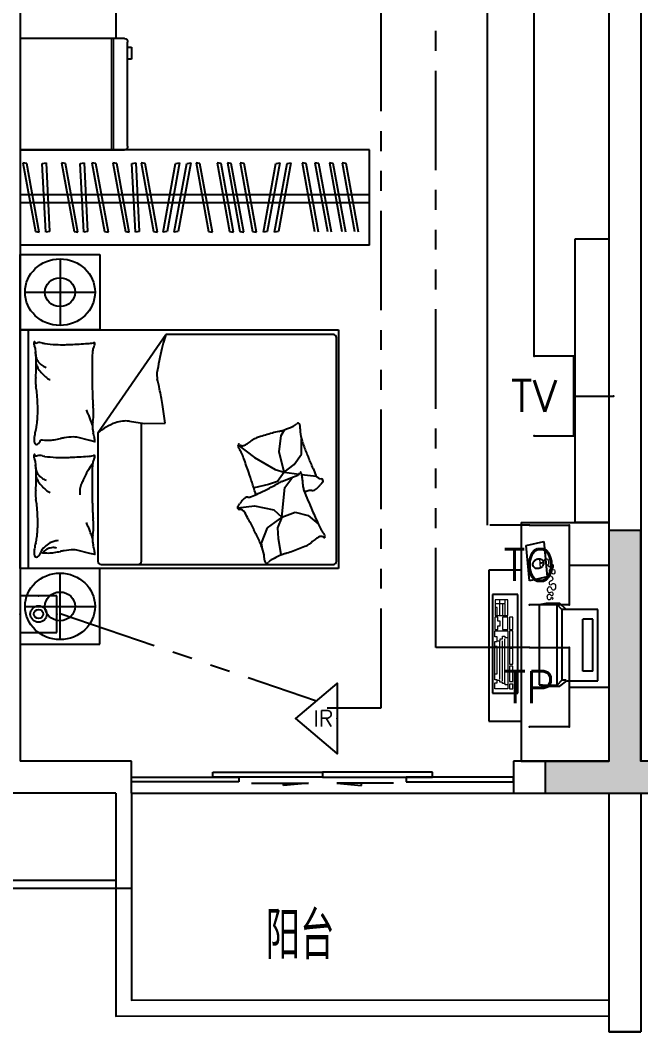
# Model space of a CAD drawing. Extents: x -41969 to 449372, y 65390 to 759577.
# Drawn here: x 338705 to 342605, y 709032 to 715390 of the extents above; entities that cross this region are included whole.
import ezdxf
from ezdxf.enums import TextEntityAlignment as Align

# ---------------------------------------------------------------- set-up
doc = ezdxf.new("R2010")
doc.units = 0
doc.header["$LTSCALE"] = 1000
doc.header["$MEASUREMENT"] = 0
for name, pattern in [('DASH', [0.35, 0.25, -0.1]), ('PHANTOM2', [1.25, 0.625, -0.125, 0.125, -0.125, 0.125, -0.125]), ('PHANTOM3', [1.5, 0.625, -0.125, 0.125, -0.125, 0.125, -0.125, 0.125, -0.125])]:
    doc.linetypes.add(name, pattern=pattern)
for name, color, linetype in [('EQUIP-消防', 241, 'Continuous'), ('EQUIP-通讯', 241, 'Continuous'), ('IN-door', 2, 'Continuous'), ('jg新结构柱', 9, 'Continuous'), ('jz', 7, 'Continuous'), ('WALL', 7, 'Continuous'), ('WINDOW', 2, 'Continuous'), ('WIRE-照明', 120, 'Continuous'), ('装修家具', 8, 'Continuous')]:
    doc.layers.add(name, color=color, linetype=linetype)
doc.styles.add('_TEL_DIM', font='SIMPLEX', dxfattribs={"width": 0.8, "height": 3.5, "bigfont": 'HZTXT'})
doc.styles.add('DIM_FONT', font='SIMPLEX', dxfattribs={"width": 0.7, "bigfont": 'GBCBIG'})
doc.styles.get("Standard").update_dxf_attribs({"font": 'gbenor.shx', "bigfont": 'gbcbig.shx'})
doc.linetypes.add('TV', pattern='A,2.8,-0.1,["TV",_TEL_DIM,S=0.07,R=0,X=0,Y=-0.1],-0.52', length=3.42)

# ---------------------------------------------------------------- blocks, each defined once
blk = doc.blocks.new('A$C65FF3140')
at = {"color": 8}
for p, q in [((2400, -4450), (2400, -4956.7)), ((1800, -4956.7), (1800, -5656.7)), ((2456.3, -4956.7), (1800, -4956.7)), ((2375, -5656.7), (2375, -4956.7)), ((2475, -5634.1), (2475, -4979.3)), ((2475, -5010.2), (2500, -5010.2)), ((2500, -5010.2), (2500, -5085.5)), ((2500, -5085.5), (2475, -5085.5)), ((3995.1, -5656.7), (1800, -5656.7)), ((1800, -5656.7), (2456.3, -5656.7)), ((3995.1, -6256.7), (3995.1, -5656.7)), ((3995.1, -6256.7), (3995.1, -5656.7)), ((1816.9, -5738.5), (1895.3, -6169.9)), ((1841.6, -5742.2), (1816.9, -5738.5)), ((1919.9, -6173.6), (1841.6, -5742.2)), ((1938.2, -5742.2), (1962.8, -5738.5)), ((1938.2, -5742.2), (1962.8, -5738.5)), ((1959.9, -6173.6), (1938.2, -5742.2)), ((1959.9, -6173.6), (1938.2, -5742.2)), ((1962.8, -5738.5), (1984.5, -6169.9)), ((1962.8, -5738.5), (1984.5, -6169.9)), ((2059.7, -5738.5), (2138, -6169.9)), ((2084.3, -5742.2), (2059.7, -5738.5)), ((2059.7, -5738.5), (2138, -6169.9)), ((2084.3, -5742.2), (2059.7, -5738.5)), ((2162.7, -6173.6), (2084.3, -5742.2)), ((2162.7, -6173.6), (2084.3, -5742.2)), ((2177.2, -5742.2), (2201.8, -5738.5)), ((2177.2, -5742.2), (2201.8, -5738.5)), ((2198.8, -6173.6), (2177.2, -5742.2)), ((2198.8, -6173.6), (2177.2, -5742.2)), ((2201.8, -5738.5), (2223.5, -6169.9)), ((2201.8, -5738.5), (2223.5, -6169.9)), ((2250.9, -5738.5), (2329.2, -6169.9)), ((2275.5, -5742.2), (2250.9, -5738.5)), ((2250.9, -5738.5), (2329.2, -6169.9)), ((2275.5, -5742.2), (2250.9, -5738.5)), ((2353.9, -6173.6), (2275.5, -5742.2)), ((2353.9, -6173.6), (2275.5, -5742.2)), ((2382.3, -5738.5), (2460.7, -6169.9)), ((2407, -5742.2), (2382.3, -5738.5)), ((2382.3, -5738.5), (2460.7, -6169.9)), ((2407, -5742.2), (2382.3, -5738.5)), ((2485.3, -6173.6), (2407, -5742.2)), ((2485.3, -6173.6), (2407, -5742.2)), ((2501.9, -5742.2), (2526.6, -5738.5)), ((2501.9, -5742.2), (2526.6, -5738.5)), ((2523.6, -6173.6), (2501.9, -5742.2)), ((2523.6, -6173.6), (2501.9, -5742.2)), ((2526.6, -5738.5), (2548.2, -6169.9)), ((2526.6, -5738.5), (2548.2, -6169.9)), ((2559.7, -5738.5), (2638, -6169.9)), ((2584.3, -5742.2), (2559.7, -5738.5)), ((2559.7, -5738.5), (2638, -6169.9)), ((2584.3, -5742.2), (2559.7, -5738.5)), ((2662.7, -6173.6), (2584.3, -5742.2)), ((2662.7, -6173.6), (2584.3, -5742.2)), ((2698, -6173.6), (2776.3, -5742.2)), ((2698, -6173.6), (2776.3, -5742.2)), ((2801, -5738.5), (2722.6, -6169.9)), ((2801, -5738.5), (2722.6, -6169.9)), ((2768.2, -6173.6), (2846.6, -5742.2)), ((2768.2, -6173.6), (2846.6, -5742.2)), ((2776.3, -5742.2), (2801, -5738.5)), ((2776.3, -5742.2), (2801, -5738.5)), ((2871.2, -5738.5), (2792.9, -6169.9)), ((2871.2, -5738.5), (2792.9, -6169.9)), ((2846.6, -5742.2), (2871.2, -5738.5)), ((2846.6, -5742.2), (2871.2, -5738.5)), ((2904.8, -5738.5), (2983.2, -6169.9)), ((2929.5, -5742.2), (2904.8, -5738.5)), ((2904.8, -5738.5), (2983.2, -6169.9)), ((2929.5, -5742.2), (2904.8, -5738.5)), ((3007.8, -6173.6), (2929.5, -5742.2)), ((3007.8, -6173.6), (2929.5, -5742.2)), ((3037.3, -5738.5), (3115.7, -6169.9)), ((3062, -5742.2), (3037.3, -5738.5)), ((3037.3, -5738.5), (3115.7, -6169.9)), ((3062, -5742.2), (3037.3, -5738.5)), ((3140.3, -6173.6), (3062, -5742.2)), ((3140.3, -6173.6), (3062, -5742.2)), ((3101.8, -5738.5), (3180.1, -6169.9)), ((3126.4, -5742.2), (3101.8, -5738.5)), ((3101.8, -5738.5), (3180.1, -6169.9)), ((3126.4, -5742.2), (3101.8, -5738.5)), ((3204.8, -6173.6), (3126.4, -5742.2)), ((3204.8, -6173.6), (3126.4, -5742.2)), ((3182.3, -5738.5), (3260.6, -6169.9)), ((3206.9, -5742.2), (3182.3, -5738.5)), ((3182.3, -5738.5), (3260.6, -6169.9)), ((3206.9, -5742.2), (3182.3, -5738.5)), ((3285.3, -6173.6), (3206.9, -5742.2)), ((3285.3, -6173.6), (3206.9, -5742.2)), ((3328.3, -6173.6), (3406.6, -5742.2)), ((3328.3, -6173.6), (3406.6, -5742.2)), ((3431.3, -5738.5), (3352.9, -6169.9)), ((3431.3, -5738.5), (3352.9, -6169.9)), ((3398.5, -6173.6), (3476.9, -5742.2)), ((3398.5, -6173.6), (3476.9, -5742.2)), ((3406.6, -5742.2), (3431.3, -5738.5)), ((3406.6, -5742.2), (3431.3, -5738.5)), ((3501.5, -5738.5), (3423.2, -6169.9)), ((3501.5, -5738.5), (3423.2, -6169.9)), ((3476.9, -5742.2), (3501.5, -5738.5)), ((3476.9, -5742.2), (3501.5, -5738.5)), ((3571.8, -5738.5), (3650.1, -6169.9)), ((3596.4, -5742.2), (3571.8, -5738.5)), ((3571.8, -5738.5), (3650.1, -6169.9)), ((3596.4, -5742.2), (3571.8, -5738.5)), ((3674.8, -6173.6), (3596.4, -5742.2)), ((3674.8, -6173.6), (3596.4, -5742.2)), ((3652.3, -5738.5), (3730.7, -6169.9)), ((3677, -5742.2), (3652.3, -5738.5)), ((3652.3, -5738.5), (3730.7, -6169.9)), ((3677, -5742.2), (3652.3, -5738.5)), ((3755.3, -6173.6), (3677, -5742.2)), ((3755.3, -6173.6), (3677, -5742.2)), ((3742.7, -5738.5), (3821, -6169.9)), ((3767.3, -5742.2), (3742.7, -5738.5)), ((3742.7, -5738.5), (3821, -6169.9)), ((3767.3, -5742.2), (3742.7, -5738.5)), ((3845.7, -6173.6), (3767.3, -5742.2)), ((3845.7, -6173.6), (3767.3, -5742.2)), ((3823.2, -5738.5), (3901.6, -6169.9)), ((3847.9, -5742.2), (3823.2, -5738.5)), ((3823.2, -5738.5), (3901.6, -6169.9)), ((3847.9, -5742.2), (3823.2, -5738.5)), ((3926.2, -6173.6), (3847.9, -5742.2)), ((3926.2, -6173.6), (3847.9, -5742.2)), ((3995.1, -5940.2), (1800, -5940.2)), ((1800, -5988.5), (3995.1, -5988.5)), ((1895.3, -6169.9), (1919.9, -6173.6)), ((1895.3, -6169.9), (1919.9, -6173.6)), ((1984.5, -6169.9), (1959.9, -6173.6)), ((1984.5, -6169.9), (1959.9, -6173.6)), ((2138, -6169.9), (2162.7, -6173.6)), ((2138, -6169.9), (2162.7, -6173.6)), ((2223.5, -6169.9), (2198.8, -6173.6)), ((2223.5, -6169.9), (2198.8, -6173.6)), ((2329.2, -6169.9), (2353.9, -6173.6)), ((2329.2, -6169.9), (2353.9, -6173.6)), ((2460.7, -6169.9), (2485.3, -6173.6)), ((2460.7, -6169.9), (2485.3, -6173.6)), ((2548.2, -6169.9), (2523.6, -6173.6)), ((2548.2, -6169.9), (2523.6, -6173.6)), ((2638, -6169.9), (2662.7, -6173.6)), ((2638, -6169.9), (2662.7, -6173.6)), ((2722.6, -6169.9), (2698, -6173.6)), ((2722.6, -6169.9), (2698, -6173.6)), ((2792.9, -6169.9), (2768.2, -6173.6)), ((2792.9, -6169.9), (2768.2, -6173.6)), ((2983.2, -6169.9), (3007.8, -6173.6)), ((2983.2, -6169.9), (3007.8, -6173.6)), ((3115.7, -6169.9), (3140.3, -6173.6)), ((3115.7, -6169.9), (3140.3, -6173.6)), ((3180.1, -6169.9), (3204.8, -6173.6)), ((3180.1, -6169.9), (3204.8, -6173.6)), ((3260.6, -6169.9), (3285.3, -6173.6)), ((3260.6, -6169.9), (3285.3, -6173.6)), ((3352.9, -6169.9), (3328.3, -6173.6)), ((3352.9, -6169.9), (3328.3, -6173.6)), ((3423.2, -6169.9), (3398.5, -6173.6)), ((3423.2, -6169.9), (3398.5, -6173.6)), ((5288.4, -7998.4), (5288.4, -6215.4)), ((5288.4, -6215.4), (5500, -6215.4)), ((5500, -6215.4), (5500, -7998.4)), ((3995.1, -6256.7), (1800, -6256.7)), ((1800, -6313.6), (2300, -6313.6)), ((1800, -6788.6), (1800, -6313.6)), ((2050, -6342.1), (2050, -6760.1)), ((2300, -6313.6), (2300, -6788.6)), ((1830, -6551.1), (2270, -6551.1)), ((2300, -6788.6), (1800, -6788.6)), ((2300, -6788.6), (1800, -6788.6)), ((1800, -8288.6), (1800, -6788.6)), ((1800, -6788.6), (3800, -6788.6)), ((1852.4, -8288.6), (1852.4, -6788.6)), ((3800, -6788.6), (3800, -8288.6)), ((2288.5, -7435.1), (2715.9, -6817)), ((3767.8, -6817), (2715.9, -6817)), ((3787.8, -8242.8), (3787.8, -6837)), ((2486.2, -7362.6), (2581.6, -7376.2)), ((2561.1, -8242.8), (2561.1, -7373.3)), ((2581.6, -7376.2), (2711.7, -7374.5)), ((2288.5, -7435.1), (2288.5, -8242.8)), ((3440.3, -7451.9), (3460.3, -7415.8)), ((2238.3, -7484), (2155.7, -7463.4)), ((2268.3, -7491.5), (2238.3, -7484)), ((3426.4, -7554.6), (3440.3, -7451.9)), ((3568.7, -7568.5), (3568.7, -7475.6)), ((3168.4, -7511), (3272.4, -7590.2)), ((3458, -7683.1), (3426.4, -7554.6)), ((3272.4, -7590.2), (3402.7, -7665.3)), ((3521.3, -7633.7), (3568.7, -7568.5)), ((3402.7, -7665.3), (3458, -7683.1)), ((3458, -7683.1), (3416.6, -7740.5)), ((3458, -7683.1), (3521.3, -7633.7)), ((3458, -7683.1), (3552.2, -7694.9)), ((3416.6, -7740.5), (3359.3, -7760.2)), ((3444.2, -7741.3), (3500.5, -7718.3)), ((3463.9, -7778.6), (3500, -7728.7)), ((3500, -7728.7), (3508.6, -7716.7)), ((3500.5, -7718.3), (3544, -7700.6)), ((3566.9, -7696.7), (3661.5, -7708.6)), ((3359.3, -7760.2), (3270.4, -7780)), ((3445, -7964.4), (3463.9, -7778.6)), ((3168.3, -7907.6), (3271.4, -7893.8)), ((3271.4, -7893.8), (3393.5, -7919.6)), ((3393.5, -7919.6), (3445, -7964.4)), ((3445, -7964.4), (3527.5, -7933.4)), ((3527.5, -7933.4), (3610, -7954)), ((3445, -7964.4), (3352.2, -8033.2)), ((3445, -7964.4), (3417.5, -8031.4)), ((3610, -7954), (3672.6, -8007.6)), ((4948.3, -7998.4), (4948.3, -9500.4)), ((4948.3, -7998.4), (5330.2, -7998.4)), ((5500, -7998.4), (5288.4, -7998.4)), ((5330.2, -7998.4), (5500, -7998.4)), ((5500, -7998.4), (5500, -9500.4)), ((3352.2, -8033.2), (3314.4, -8127.8)), ((3417.5, -8031.4), (3421, -8100.3)), ((3314.4, -8127.8), (3317.8, -8151.9)), ((3421, -8100.3), (3438.1, -8198.3)), ((4979.2, -8143.7, -88.9), (5090.5, -8119.2, -88.9)), ((5090.5, -8119.2, -88.9), (5111.1, -8340.7, -88.9)), ((2238.3, -8193.3), (2155.7, -8172.6)), ((2268.3, -8200.8), (2238.3, -8193.3)), ((3438.1, -8198.3), (3444.6, -8201.6)), ((4999.8, -8365.2, -88.9), (4979.2, -8143.7, -88.9)), ((2308.5, -8262.8), (3767.8, -8262.8)), ((5067.4, -8254, -88.9), (5089.4, -8249.1, -88.9)), ((2300, -8288.6), (1800, -8288.6)), ((1800, -8288.6), (1800, -8763.6)), ((3800, -8288.6), (1800, -8288.6)), ((2050, -8735.1), (2050, -8317.1)), ((2300, -8763.6), (2300, -8288.6)), ((4948.3, -8298.4), (4744.6, -8298.4)), ((4744.6, -8298.4), (4744.6, -9248.6)), ((5111.1, -8340.7, -88.9), (4999.8, -8365.2, -88.9)), ((4769.1, -8451.8), (4769.1, -9072.7)), ((4928.2, -8451.8), (4769.1, -8451.8)), ((4928.2, -9072.7), (4928.2, -8451.8)), ((5105.9, -8508.6), (5060.8, -8516.8)), ((5103.3, -8512.7), (5060.8, -8516.8)), ((5060.8, -8516.8), (5060.8, -9019.2)), ((5172.2, -8512.7), (5103.3, -8512.7)), ((5190.8, -8508.6), (5105.9, -8508.6)), ((5172.2, -8512.7), (5172.2, -9023.3)), ((5204.1, -8545.4), (5172.2, -8512.7)), ((5230.6, -8545.4), (5190.8, -8508.6)), ((1830, -8526.1), (2270, -8526.1)), ((5204.1, -8545.4), (5204.1, -8990.6)), ((5230.6, -8545.4), (5204.1, -8545.4)), ((5429.5, -8545.4), (5230.6, -8545.4)), ((5429.5, -8994.7), (5429.5, -8545.4)), ((5336.7, -8933.4), (5336.7, -8606.6)), ((5397.7, -8606.6), (5336.7, -8606.6)), ((5397.7, -8933.4), (5397.7, -8606.6)), ((1800, -8763.6), (2300, -8763.6)), ((5397.7, -8933.4), (5336.7, -8933.4)), ((5060.8, -9019.2), (5103.3, -9027.4)), ((5103.3, -9023.3), (5060.8, -9019.2)), ((5172.2, -9023.3), (5103.3, -9023.3)), ((5103.3, -9027.4), (5190.8, -9027.4)), ((5204.1, -8990.6), (5172.2, -9023.3)), ((5190.8, -9027.4), (5235.9, -8994.7)), ((5230.6, -8990.6), (5204.1, -8990.6)), ((5235.9, -8994.7), (5429.5, -8994.7)), ((4769.1, -9072.7), (4928.2, -9072.7)), ((4744.6, -9248.6), (4948.3, -9248.6)), ((5500, -9500.4), (4948.3, -9500.4))]:
    blk.add_line(p, q, dxfattribs=at)
at = {"color": 8, "lineweight": 13}
for p, q in [((2387.5, -5656.7), (2387.5, -4956.7)), ((5070.5, -8283.7, -88.9), (5064.6, -8226.7, -88.9)), ((4785, -8484.5), (4785, -8582.5)), ((4864.6, -8484.5), (4785, -8484.5)), ((4785, -8509), (4814.2, -8509)), ((4814.2, -8509), (4814.2, -8488.6)), ((4814.2, -8509), (4848.7, -8509)), ((4814.2, -8582.5), (4814.2, -8513.1)), ((4832.7, -8578.4), (4832.7, -8513.1)), ((4848.7, -8509), (4848.7, -8488.6)), ((4848.7, -8582.5), (4848.7, -8513.1)), ((4864.6, -8582.5), (4864.6, -8484.5)), ((4798.3, -8533.5), (4785, -8533.5)), ((4785, -8582.5), (4864.6, -8582.5)), ((4798.3, -8578.4), (4798.3, -8533.5)), ((4800.9, -8594.8), (4782.3, -8594.8)), ((4782.3, -8594.8), (4782.3, -8672.4)), ((4800.9, -8619.3), (4800.9, -8594.8)), ((4816.8, -8619.3), (4800.9, -8619.3)), ((4816.8, -8647.9), (4816.8, -8619.3)), ((4864.6, -8594.8), (4830.1, -8594.8)), ((4830.1, -8594.8), (4830.1, -8672.4)), ((4864.6, -8672.4), (4864.6, -8594.8)), ((4896.4, -8594.8), (4875.2, -8594.8)), ((4875.2, -8594.8), (4875.2, -8672.4)), ((4896.4, -8672.4), (4896.4, -8594.8)), ((4782.3, -8672.4), (4800.9, -8672.4)), ((4782.3, -8717.3), (4782.3, -8680.5)), ((4782.3, -8680.5), (4864.6, -8680.5)), ((4800.9, -8647.9), (4816.8, -8647.9)), ((4800.9, -8672.4), (4800.9, -8647.9)), ((4830.1, -8672.4), (4864.6, -8672.4)), ((4864.6, -8680.5), (4864.6, -9044.1)), ((4875.2, -8672.4), (4896.4, -8672.4)), ((4875.2, -8680.5), (4875.2, -8782.7)), ((4896.4, -8680.5), (4875.2, -8680.5)), ((4896.4, -8782.7), (4896.4, -8680.5)), ((4798.3, -8717.3), (4782.3, -8717.3)), ((4782.3, -8986.9), (4782.3, -8745.9)), ((4782.3, -8745.9), (4798.3, -8745.9)), ((4798.3, -8745.9), (4798.3, -8717.3)), ((4800.9, -8741.8), (4816.8, -8741.8)), ((4814.2, -8982.8), (4814.2, -8745.9)), ((4816.8, -8729.6), (4830.1, -8729.6)), ((4816.8, -8741.8), (4816.8, -8729.6)), ((4830.1, -8729.6), (4830.1, -8713.2)), ((4830.1, -8713.2), (4846, -8713.2)), ((4830.1, -8995.1), (4830.1, -8741.8)), ((4846, -8713.2), (4846, -8721.4)), ((4846, -8721.4), (4861.9, -8721.4)), ((4846, -9007.3), (4846, -8729.6)), ((4798.3, -8778.6), (4782.3, -8778.6)), ((4798.3, -8950.2), (4798.3, -8778.6)), ((4875.2, -8782.7), (4896.4, -8782.7)), ((4875.2, -8790.8), (4875.2, -8888.9)), ((4896.4, -8790.8), (4875.2, -8790.8)), ((4896.4, -8888.9), (4896.4, -8790.8)), ((4875.2, -8888.9), (4896.4, -8888.9)), ((4875.2, -8901.1), (4875.2, -8999.2)), ((4896.4, -8901.1), (4875.2, -8901.1)), ((4896.4, -8999.2), (4896.4, -8901.1)), ((4782.3, -8950.2), (4798.3, -8950.2)), ((4798.3, -8986.9), (4782.3, -8986.9)), ((4782.3, -9007.3), (4798.3, -9007.3)), ((4782.3, -9044.1), (4782.3, -9007.3)), ((4798.3, -9007.3), (4798.3, -8986.9)), ((4814.2, -8991), (4798.3, -8991)), ((4814.2, -9003.3), (4814.2, -8991)), ((4830.1, -9003.3), (4814.2, -9003.3)), ((4830.1, -9011.4), (4830.1, -9003.3)), ((4848.7, -9011.4), (4830.1, -9011.4)), ((4848.7, -9019.6), (4848.7, -9011.4)), ((4861.9, -9019.6), (4848.7, -9019.6)), ((4875.2, -8999.2), (4896.4, -8999.2)), ((4896.4, -9015.5), (4875.2, -9015.5)), ((4875.2, -9015.5), (4875.2, -9044.1)), ((4896.4, -9044.1), (4896.4, -9015.5)), ((4864.6, -9044.1), (4782.3, -9044.1)), ((4875.2, -9044.1), (4896.4, -9044.1))]:
    blk.add_line(p, q, dxfattribs=at)
at = {"color": 8}
for centre, radius, start, end in [((1910.5, -6873.7), 25.1, 158.2117, 175.69746), ((1890.4, -6865.7), 3.42, 109.56397, 158.2117), ((1890, -6864.6), 2.32, 348.10694, 109.56397), ((1896.5, -6866), 4.28, 168.10694, 248.0096), ((4463.8, -7376.1), 1835.1, 162.26361, 164.06481), ((3767.8, -6837), 20, 0, 90), ((1914.3, -6874), 28.9, 175.69746, 210.65125), ((1843.1, -6916.2), 53.9, 5.25919, 30.65125), ((1993.8, -6929.8), 99.2, 175.78412, 195.93524), ((1900.7, -6855.5), 15.6, 248.0096, 291.42098), ((1079.4, -6986.5), 820.8, 1.90789, 5.25919), ((1918.4, -6900.5), 32.8, 81.86652, 111.42098), ((1888.2, -7111.6), 246, 77.89054, 81.86652), ((1981.4, -6677.2), 198.3, 257.89054, 262.3191), ((2077, -5968.9), 913.1, 262.3191, 266.63125), ((2063.2, -6202.8), 678.7, 266.63125, 271.63309), ((2043.6, -5516.6), 1365.2, 271.63309, 273.05496), ((1389.7, 6736.3), 13635.6, 273.05496, 273.50486), ((2203.7, -6553.1), 321.2, 273.50486, 279.99836), ((2399.3, -6941.9), 145.9, 167.13096, 176.42603), ((2301.2, -6919.5), 45.3, 152.71588, 167.13096), ((2262.8, -6888.5), 19.3, 73.30223, 99.99836), ((2192.8, -6863.6), 76.7, 332.71588, 343.77885), ((2182.5, -6860.6), 87.5, 343.77885, 352.87961), ((2268, -6871.2), 1.32, 352.87961, 73.30223), ((6652.2, -7814.9), 4064.6, 167.07446, 169.27244), ((3331.3, -7052.7), 657.4, 164.06481, 167.07446), ((1993.8, -6929.8), 99.2, 195.93524, 216.08636), ((406.3, -7008.9), 1494.3, 359.42426, 1.90789), ((1993.8, -6929.8), 99.2, 216.08636, 233.82335), ((3415.4, -7005.4), 1164, 176.42603, 179.71346), ((1027.4, -7015.2), 873.2, 355.19815, 359.42426), ((2119.3, -6921.2), 234, 200.86028, 207.23959), ((1979.5, -6993.2), 76.8, 207.23959, 218.38857), ((2226.3, -6797.6), 391.6, 218.38857, 223.81151), ((1993.8, -6929.8), 99.2, 233.82335, 251.56035), ((7969.9, -7028.1), 5718.5, 179.71346, 180.97038), ((2186.2, -7112.5), 289.7, 175.19815, 182.53859), ((2106.1, -6912.9), 225.2, 223.81151, 230.96506), ((1995.4, -7049.5), 49.3, 230.96506, 241.68324), ((2066.9, -6916.7), 200.2, 241.68324, 246.99723), ((2715.8, -7069.1), 58.1, 169.27244, 187.73038), ((2850.6, -7050.8), 194.2, 187.73038, 193.1904), ((212.1, -7669.2), 2515.8, 11.67414, 13.1904), ((2049, -7118.6), 152.4, 182.53859, 190.18988), ((1378.1, -7239.2), 529.3, 6.0867, 10.18988), ((861.3, -7294.3), 1049, 0, 6.0867), ((5613.9, -7068), 3362.2, 180.97038, 182.60963), ((141.4, -7683.8), 2588, 9.49502, 11.67414), ((3470.4, -7165.7), 1216.5, 182.60963, 184.61758), ((1227.6, -7294.3), 682.7, 352.45315, 0), ((1548, -7606.4), 738.7, 23.48441, 25.31107), ((2031, -7320.4), 230.1, 348.44144, 2.74906), ((857.7, -7376.8), 1404.8, 2.74906, 4.61758), ((-1034.3, -7880.5), 3780.1, 7.692, 9.49502), ((1548, -7606.4), 738.7, 21.65774, 23.48441), ((1548, -7606.4), 738.7, 19.42798, 21.65774), ((1548, -7606.4), 738.7, 17.19822, 19.42798), ((2399.4, -7395.7), 145.9, 168.44144, 186.43405), ((2527.8, -7723.9), 375.1, 110.14884, 129.64454), ((2460.7, -7540.9), 180.1, 81.86442, 110.14884), ((3547.6, -7391.3), 16.8, 84.64276, 135.09547), ((3548.7, -7380.4), 5.8, 27.29586, 84.64276), ((2190.7, -7500.6), 304.8, 164.25602, 171.56281), ((1664.2, -7352.2), 242.2, 344.25602, 352.45315), ((2373.4, -7398.7), 119.7, 186.43405, 197.38641), ((2039.9, -7503.1), 229.7, 9.4841, 17.38641), ((3912, -9369.1), 2003, 105.26254, 107.8396), ((3818.6, -9026.7), 1648.1, 103.841, 105.26254), ((3293.8, -6896.8), 545.4, 283.841, 286.31224), ((3396.5, -7247.8), 179.8, 286.31224, 290.77727), ((2516, -4927.1), 2661.9, 290.77727, 291.9373), ((3482.3, -7326.2), 75.5, 291.9373, 315.09547), ((3508.6, -7401.1), 50.9, 8.64435, 27.29586), ((3621.4, -7419.1), 63, 172.216, 188.22934), ((3499.7, -7402.4), 59.9, 352.216, 8.64435), ((3984.6, -7366.5), 430, 188.22934, 196.35275), ((2048.6, -7479.5), 161.1, 171.56281, 180), ((1977.9, -7479.5), 90.4, 180, 191.27238), ((1902.1, -7494.6), 13.1, 191.27238, 296.58052), ((1892.7, -7475.8), 34.2, 296.58052, 355.59979), ((1979.9, -6989.6), 491.8, 263.76764, 270), ((1979.9, -7277.5), 204, 270, 279.68437), ((1865.8, -6609.1), 882, 279.68437, 282.19838), ((2119.2, -7781.2), 317.1, 98.00505, 102.19838), ((2166.8, -8119.5), 658.8, 92.66488, 98.00505), ((2139.3, -7529.1), 67.7, 75.95481, 92.66488), ((1999.4, -7509.9), 270.8, 4.08294, 9.4841), ((2268.6, -7490.6), 0.917, 255.95506, 4.08294), ((3051, -7198.5), 352, 296.81793, 300.90563), ((3132.2, -7334.1), 194, 300.90563, 309.70047), ((3307.8, -7545.7), 81, 116.07349, 129.70047), ((3358.6, -7649.4), 196.5, 107.8396, 116.07349), ((4170.5, -7312), 623.6, 196.35275, 203.0962), ((3203.6, -7513.5), 35.2, 176.05164, 200.34521), ((3172.8, -7511.4), 4.43, 103.28084, 176.05164), ((3226.9, -7504.8), 60.1, 200.34521, 218.58539), ((3173.3, -7513.2), 6.3, 36.57918, 103.28084), ((3189.7, -7501), 14.2, 216.57918, 259.59261), ((3118, -7591.7), 79.2, 22.70692, 38.58539), ((3201.1, -7439), 77.1, 259.59261, 267.27138), ((2418.9, -7884.3), 837.1, 20.12867, 22.70692), ((3198.1, -7500.8), 15.3, 267.27138, 284.57091), ((3192.1, -7477.5), 39.3, 284.57091, 296.81793), ((8967.2, -5266.4), 5838.3, 203.0962, 203.45233), ((1914.3, -7583.2), 28.9, 175.69746, 210.65125), ((1910.5, -7583), 25.1, 158.2117, 175.69746), ((1890.4, -7574.9), 3.42, 109.56397, 158.2117), ((1890, -7573.9), 2.32, 348.10694, 109.56397), ((1843.1, -7625.5), 53.9, 5.25919, 30.65125), ((1896.5, -7575.2), 4.28, 168.10694, 248.0096), ((1900.7, -7564.7), 15.6, 248.0096, 291.42098), ((1079.4, -7695.8), 820.8, 1.90789, 5.25919), ((1918.4, -7609.8), 32.8, 81.86652, 111.42098), ((1888.2, -7820.9), 246, 77.89054, 81.86652), ((1981.4, -7386.4), 198.3, 257.89054, 262.3191), ((2077, -6678.1), 913.1, 262.3191, 266.63125), ((2063.2, -6912), 678.7, 266.63125, 271.63309), ((2043.6, -6225.8), 1365.2, 271.63309, 273.05496), ((1389.7, 6027.1), 13635.6, 273.05496, 273.50486), ((2203.7, -7262.4), 321.2, 273.50486, 279.99836), ((2846, -8054.5), 728.6, 144.17371, 147.86502), ((2399.3, -7651.1), 145.9, 167.13096, 176.42603), ((2301.2, -7628.7), 45.3, 152.71588, 167.13096), ((2262.8, -7597.7), 19.3, 73.30223, 99.99836), ((2192.8, -7572.8), 76.7, 332.71588, 343.77885), ((2182.5, -7569.8), 87.5, 343.77885, 352.87961), ((2268, -7580.5), 1.32, 352.87961, 73.30223), ((-1578.3, -9349.3), 5094.2, 19.08362, 20.12867), ((-1986.6, -10018.4), 6101.9, 23.10398, 23.45233), ((1771.3, -8415.2), 2016.2, 22.01877, 23.10398), ((1993.8, -7639.1), 99.2, 175.78412, 195.93524), ((1993.8, -7639.1), 99.2, 195.93524, 216.08636), ((406.3, -7718.2), 1494.3, 359.42426, 1.90789), ((2493.7, -7833.2), 312.6, 147.86502, 153.50152), ((3415.4, -7714.6), 1164, 176.42603, 179.71346), ((263.8, -8712), 3145, 16.60846, 19.08362), ((3535.3, -7679.2), 23.1, 292.23548, 342.81326), ((3561.7, -7687.4), 4.67, 19.37993, 162.81326), ((3557.5, -7688.9), 9.2, 355.74068, 19.37993), ((3600.5, -7692.1), 34, 175.74068, 187.98224), ((6511.8, -6498.2), 3097.2, 202.01877, 202.89436), ((1027.4, -7724.4), 873.2, 355.19815, 359.42426), ((2119.3, -7630.4), 234, 200.86028, 207.23959), ((1979.5, -7702.4), 76.8, 207.23959, 218.38857), ((1993.8, -7639.1), 99.2, 216.08636, 233.82335), ((2226.3, -7506.9), 391.6, 218.38857, 223.81151), ((1993.8, -7639.1), 99.2, 233.82335, 251.56035), ((2652.3, -7951.5), 506.6, 155.67347, 159.32572), ((3495.7, -8332.8), 1432.3, 153.50152, 155.67347), ((7969.9, -7737.4), 5718.5, 179.71346, 180.97038), ((2637.3, -6397.6), 1565.2, 297.08835, 299.93597), ((3525.3, -7939.7), 214.3, 112.23548, 119.93597), ((3760.5, -7669.7), 195.5, 187.98224, 194.88069), ((3398.2, -7765.9), 179.4, 7.67836, 14.88069), ((3505.4, -7751.5), 71.2, 355.48816, 7.67836), ((3691.6, -7689.1), 35.9, 202.89436, 268.84961), ((3976.2, -8010.2), 382.5, 138.07538, 139.38782), ((3690.6, -7737.7), 12.7, 316.7905, 88.84961), ((3725.2, -7784.8), 45.2, 131.47671, 138.07538), ((3649.1, -7698.7), 69.7, 311.47671, 316.7905), ((2186.2, -7821.8), 289.7, 175.19815, 182.53859), ((2106.1, -7622.1), 225.2, 223.81151, 230.96506), ((1995.4, -7758.7), 49.3, 230.96506, 241.68324), ((2066.9, -7625.9), 200.2, 241.68324, 246.99723), ((2446, -7808.3), 272.1, 175.91723, 183.5552), ((2232.5, -7793.1), 58, 159.32572, 175.91723), ((2870.4, -6906.6), 1005.4, 292.41622, 295.05285), ((3165.9, -7846.4), 116.6, 10.73662, 16.60846), ((2581.9, -6289.3), 1686.8, 295.05285, 297.08835), ((3642.5, -7762.3), 66.3, 175.48816, 188.12157), ((3692.2, -7755.2), 116.6, 188.12157, 201.00435), ((6519.4, -6669.7), 3145, 201.00435, 203.4795), ((3920.2, -8755.5), 1005.4, 108.02034, 109.34479), ((3623.4, -7842.9), 45.8, 77.55494, 108.02034), ((3638.1, -7776.1), 22.6, 257.55494, 301.49769), ((3609.5, -7729.4), 77.4, 301.49769, 312.08167), ((3515.5, -7625.3), 217.6, 312.08167, 318.38902), ((3184.4, -7331.2), 660.5, 318.38902, 319.38782), ((2049, -7827.8), 152.4, 182.53859, 190.18988), ((1378.1, -7948.4), 529.3, 6.0867, 10.18988), ((5613.9, -7777.3), 3362.2, 180.97038, 182.60963), ((2871.8, -7654), 382.5, 322.47126, 323.7837), ((3713.3, -8270.3), 660.5, 142.78491, 143.7837), ((3360.6, -8002.4), 217.6, 136.47756, 142.78491), ((3258.9, -7905.9), 77.4, 125.89357, 136.47756), ((3226.8, -7861.5), 22.6, 81.95082, 125.89357), ((3236.4, -7793.7), 45.8, 261.95082, 292.41622), ((861.3, -8003.5), 1049, 0, 6.0867), ((3470.4, -7875), 1216.5, 182.60963, 184.61758), ((3177.4, -7903.8), 12.7, 141.18639, 273.24549), ((3221.8, -7939.5), 69.7, 135.8726, 141.18639), ((3139.3, -7859.5), 45.2, 315.8726, 322.47126), ((3180.1, -7952.3), 35.9, 27.29024, 93.24549), ((459.6, -9355.9), 3097.2, 26.41465, 27.29024), ((8307.3, -5893.1), 5094.2, 203.4795, 204.52455), ((1227.6, -8003.5), 682.7, 352.45315, 0), ((1548, -8315.6), 738.7, 23.48441, 25.31107), ((857.7, -8086), 1404.8, 2.74906, 4.61758), ((5039.1, -7081.1), 2016.2, 206.41465, 207.49986), ((4434.2, -7660.2), 837.1, 204.52455, 207.1028), ((1548, -8315.6), 738.7, 21.65774, 23.48441), ((1548, -8315.6), 738.7, 19.42798, 21.65774), ((1548, -8315.6), 738.7, 17.19822, 19.42798), ((2031, -8029.7), 230.1, 348.44144, 2.74906), ((8663.1, -5194.6), 6101.9, 207.49986, 207.84822), ((-1894.3, -10772.3), 5838.3, 27.49208, 27.84822), ((3759.5, -8005.5), 79.2, 207.1028, 222.98127), ((3657.6, -8100.5), 60.1, 24.74109, 42.98127), ((2190.7, -8209.8), 304.8, 164.25602, 171.56281), ((1664.2, -8061.4), 242.2, 344.25602, 352.45315), ((2051.2, -8251.8), 139.9, 117.39883, 135.09762), ((2051.2, -8251.8), 139.9, 106.51498, 117.39883), ((2051.2, -8251.8), 139.9, 95.63113, 106.51498), ((2399.4, -8105), 145.9, 168.44144, 186.43405), ((2373.4, -8107.9), 119.7, 186.43405, 197.38641), ((2731.6, -8365), 623.6, 20.74863, 27.49208), ((3515.2, -7966.4), 196.5, 292.23548, 300.46937), ((3573.8, -8065.9), 81, 300.46937, 314.09635), ((3765.1, -8263.4), 194, 125.30151, 134.09635), ((3856.4, -8392.4), 352, 121.21381, 125.30151), ((3694.4, -8125), 39.3, 108.96679, 121.21381), ((3686.6, -8102.2), 15.3, 91.66726, 108.96679), ((3688.4, -8164.1), 77.1, 83.98849, 91.66726), ((3695, -8101.4), 14.2, 40.97506, 83.98849), ((3710.4, -8088), 6.3, 220.97506, 287.67673), ((3680.2, -8090), 35.2, 0.44752, 24.74109), ((3711, -8089.8), 4.43, 287.67673, 0.44752), ((2048.6, -8188.7), 161.1, 171.56281, 180), ((1977.9, -8188.7), 90.4, 180, 191.27238), ((1892.7, -8185), 34.2, 296.58052, 355.59979), ((1979.9, -7698.9), 491.8, 263.76764, 270), ((2051.2, -8251.8), 139.9, 135.09762, 152.79641), ((2015.3, -8242.4), 89.9, 131.44291, 143.73593), ((1990.6, -8214.5), 52.6, 115.35512, 131.44291), ((2032.8, -8303.5), 151.1, 111.81492, 115.35512), ((2053, -8354.1), 205.6, 108.7799, 111.81492), ((1979.9, -7986.7), 204, 270, 279.68437), ((2004.9, -8212.6), 56.2, 90, 108.7799), ((2004.9, -8248), 91.5, 75.31489, 90), ((1865.8, -7318.3), 882, 279.68437, 282.19838), ((2119.2, -8490.4), 317.1, 98.00505, 102.19838), ((2166.8, -8828.7), 658.8, 92.66488, 98.00505), ((2139.3, -8238.3), 67.7, 75.95481, 92.66488), ((2039.9, -8212.3), 229.7, 9.4841, 17.38641), ((1999.4, -8219.1), 270.8, 4.08294, 9.4841), ((2268.6, -8199.9), 0.917, 255.95506, 4.08294), ((2912.7, -8296.4), 430, 12.62522, 20.74863), ((3508.1, -8369.7), 179.8, 110.70812, 115.17315), ((3637.4, -8711.8), 545.4, 108.23689, 110.70812), ((2951, -6628.4), 1648.1, 288.23689, 289.65842), ((2831.6, -6294.2), 2003, 289.65842, 292.23548), ((1902.1, -8203.8), 13.1, 191.27238, 296.58052), ((2308.5, -8242.8), 20, 180, 270), ((2541.1, -8242.8), 20, 270, 0), ((3270.8, -8216.2), 63, 356.61188, 12.62522), ((3393.4, -8223.5), 59.9, 176.61188, 193.04023), ((3384.7, -8225.5), 50.9, 193.04023, 211.69174), ((3346.3, -8249.2), 5.8, 211.69174, 269.03864), ((3346.5, -8238.2), 16.8, 269.03864, 319.49135), ((3416.7, -8298.2), 75.5, 116.33318, 139.49135), ((4563.9, -10616.1), 2661.9, 115.17315, 116.33318), ((3767.8, -8242.8), 20, 270, 0)]:
    blk.add_arc(centre, radius, start, end, dxfattribs=at)
at = {"color": 8, "extrusion": (0, 0, -1)}
for centre, major_axis, ratio, start_param, end_param in [((2456.3, -4979.3), (0, 22.6), 0.830219, 0, 1.570796), ((2456.3, -5634.1), (0, 22.6), 0.830219, 1.570796, 3.141593), ((5033.8, -8262.3, -88.9), (0, 18.6), 0.649296, 4.578837, 5.195673), ((5033.8, -8262.3, -88.9), (0, 18.6), 0.649296, 3.962002, 4.578837), ((5045.3, -8271.6, -88.9), (0, 38.5), 0.649296, -1.087512, -0.662201), ((5053.8, -8288.4, -88.9), (0, 59.8), 0.649296, -0.662201, -0.370934), ((5060.8, -8316.3, -88.9), (0, 89.8), 0.649296, -0.370934, -0.133552), ((5060.8, -8316.3, -88.9), (0, 89.8), 0.649296, -0.133552, 0.103831), ((5062.8, -8286.5, -88.9), (0, 59.8), 0.649296, 0.103831, 0.395098), ((5068.2, -8266.8, -88.9), (0, 38.5), 0.649296, 0.395098, 0.820409), ((5066.2, -8244, -88.9), (0, 38.5), 0.649296, 2.05408, 2.479391), ((5077.6, -8253.3, -88.9), (0, 18.6), 0.649296, 0.820409, 1.437245), ((5077.6, -8253.3, -88.9), (0, 18.6), 0.649296, 1.437245, 2.05408), ((5043.3, -8248.8, -88.9), (0, 38.5), 0.649296, 3.536691, 3.962002), ((5048.6, -8229.1, -88.9), (0, 59.8), 0.649296, 3.245423, 3.536691), ((5050.6, -8199.3, -88.9), (0, 89.8), 0.649296, 3.008041, 3.245423), ((5050.6, -8199.3, -88.9), (0, 89.8), 0.649296, 2.770659, 3.008041), ((5057.7, -8227.3, -88.9), (0, 59.8), 0.649296, 2.479391, 2.770659)]:
    blk.add_ellipse(centre, major_axis=major_axis, ratio=ratio, start_param=start_param, end_param=end_param, dxfattribs=at)
at = {"color": 8, "linetype": 'Continuous'}
for centre in [(2050, -6551.1), (2050, -8526.1)]:
    blk.add_ellipse(centre, major_axis=(220, 0), ratio=0.95, dxfattribs=at)
at = {"color": 8}
for centre in [(2050, -6551.1), (2050, -8526.1)]:
    blk.add_ellipse(centre, major_axis=(95, 0), ratio=0.95, dxfattribs=at)
at = {"color": 8, "lineweight": 13, "extrusion": (0, 0, -1)}
for centre, major_axis, start_param, end_param in [((5105.2, -8250.8, -88.9), (0, 24), 4.712389, 8.350346), ((5125, -8267.3, -88.9), (0, 10.7), 1.927978, 5.208754), ((5140.7, -8276.4, -88.9), (0, 15.2), -1.213615, 3.502236), ((5134.6, -8301.5, -88.9), (0, 11.7), 1.85397, 6.643828), ((5138.8, -8326.9, -88.9), (0, 11.5), 3.196719, 7.081027), ((5150.9, -8308.8, -88.9), (0, 14.5), -1.287623, 3.939434), ((5134.2, -8378.4, -88.9), (0, 13.8), 2.334942, 6.493057), ((5137.9, -8351.8, -88.9), (0, 13.4), 0.055126, 3.351464), ((5150.7, -8402.8, -88.9), (0, 21.5), -0.806651, 4.231932), ((5124.6, -8467.3, -88.9), (0, 18.6), 1.879371, 7.150762), ((5126.9, -8421.9, -88.9), (0, 19.9), 2.473279, 7.373525), ((5139.9, -8447.2, -88.9), (0, 12.4), -0.668314, 4.00917), ((5141.1, -8475.4, -88.9), (0, 8.17), -1.262221, 3.228162)]:
    blk.add_ellipse(centre, major_axis=major_axis, ratio=0.649296, start_param=start_param, end_param=end_param, dxfattribs=at)
at = {"color": 8, "ltscale": 1e-06, "style": 'DIM_FONT', "text_generation_flag": 4, "width": 0.8, "flags": 9}
for tag, p, rotation in [('YSIZE', (7913.6, 18100), 270), ('XSIZE', (7913.6, 18100), 270), ('YSIZE', (5350, 12479.8), 270.00007), ('XSIZE', (5350, 12479.8), 270.00007), ('YSIZE', (7913.6, 10300), 270), ('XSIZE', (7913.6, 10300), 270), ('YSIZE', (5350, 4679.8), 270.00007), ('XSIZE', (5350, 4679.8), 270.00007), ('YSIZE', (-4020.2, -3750), 180.00007), ('XSIZE', (-4020.2, -3750), 180.00007), ('YSIZE', (3779.8, -3750), 180.00007), ('XSIZE', (3779.8, -3750), 180.00007), ('YSIZE', (12500, -4413.7), 270.00007), ('XSIZE', (12500, -4413.7), 270.00007), ('XSIZE', (12451, -6050.4), 180), ('YSIZE', (12451, -6050.4), 180), ('YSIZE', (10569.5, -6235.4), 180), ('XSIZE', (10569.5, -6235.4), 180), ('XSIZE', (-6200, -6313.6), 180), ('YSIZE', (-6200, -6313.6), 180), ('XSIZE', (1600, -6313.6), 180), ('YSIZE', (1600, -6313.6), 180)]:
    blk.add_attdef(tag, p, '', height=0.5, rotation=rotation, dxfattribs=at)
at = {"color": 8, "style": 'DIM_FONT', "oblique": 0, "width": 0.8, "flags": 9}
for tag, p, rotation in [('YSIZE', (5516.7, 17078.2), 360), ('XSIZE', (5516.7, 17078.2), 360), ('YSIZE', (5516.7, 9278.2), 360), ('XSIZE', (5516.7, 9278.2), 360), ('YSIZE', (-7221.8, -3916.7), 270), ('XSIZE', (-7221.8, -3916.7), 270), ('YSIZE', (578.2, -3916.7), 270), ('XSIZE', (578.2, -3916.7), 270)]:
    blk.add_attdef(tag, p, '', height=0.413, rotation=rotation, dxfattribs=at)
at = {"color": 8, "ltscale": 1e-06, "style": 'DIM_FONT', "width": 0.8, "flags": 9}
for tag, p, rotation in [('YSIZE', (5350, 16101), 89.99993), ('XSIZE', (5350, 16101), 89.99993), ('XSIZE', (7913.6, 10500), 90), ('YSIZE', (7913.6, 10500), 90), ('YSIZE', (7913.6, 2700.1), 90), ('XSIZE', (7913.6, 2700.1), 90), ('YSIZE', (-16900, -4413.7), 269.99993), ('XSIZE', (-16900, -4413.7), 269.99993)]:
    blk.add_attdef(tag, p, '', height=0.5, rotation=rotation, dxfattribs=at)
at = {"color": 8, "style": 'DIM_FONT', "text_generation_flag": 4, "width": 0.8, "flags": 9}
for tag, p, rotation in [('YSIZE', (5516.7, 11521.8), 0), ('XSIZE', (5516.7, 11521.8), 0), ('YSIZE', (5516.7, 3721.8), 0), ('XSIZE', (5516.7, 3721.8), 0), ('YSIZE', (9342.9, -1535.9), 180), ('XSIZE', (9342.9, -1535.9), 180), ('YSIZE', (-4978.2, -3916.7), 270), ('XSIZE', (-4978.2, -3916.7), 270), ('YSIZE', (2821.8, -3916.7), 270), ('XSIZE', (2821.8, -3916.7), 270)]:
    blk.add_attdef(tag, p, '', height=0.413, rotation=rotation, dxfattribs=at)
at = {"color": 8, "ltscale": 1e-06, "style": 'DIM_FONT', "oblique": 0, "width": 0.8, "flags": 9}
for tag, p, rotation in [('YSIZE', (5350, 8320.2), 89.99993), ('XSIZE', (5350, 8320.2), 89.99993), ('YSIZE', (-8179.8, -3750), 359.99993), ('XSIZE', (-8179.8, -3750), 359.99993), ('YSIZE', (-379.8, -3750), 359.99993), ('XSIZE', (-379.8, -3750), 359.99993)]:
    blk.add_attdef(tag, p, '', height=0.5, rotation=rotation, dxfattribs=at)
at = {"color": 8, "text_generation_flag": 4, "flags": 9}
for tag, p, height, width in [('YSIZE', (-14000.3, -1399.1), 0.666, 0.834261), ('XSIZE', (-14000.3, -1399.1), 0.666, 0.834261), ('YSIZE', (-10846.1, -3267.1), 0.5, 0.8), ('XSIZE', (-10846.1, -3267.1), 0.5, 0.8)]:
    blk.add_attdef(tag, p, '', height=height, rotation=180, dxfattribs=dict(at, width=width))
at = {"color": 8, "flags": 9}
for tag, p, height, width in [('YSIZE', (9600.3, -1399.1), 0.666, 0.834261), ('XSIZE', (9600.3, -1399.1), 0.666, 0.834261), ('YSIZE', (6446.1, -3267.1), 0.5, 0.8), ('XSIZE', (6446.1, -3267.1), 0.5, 0.8)]:
    blk.add_attdef(tag, p, '', height=height, dxfattribs=dict(at, width=width))
at = {"color": 8, "style": 'DIM_FONT', "width": 0.8, "flags": 9}
for tag in ['YSIZE', 'XSIZE']:
    blk.add_attdef(tag, (-13742.9, -1535.9), '', height=0.413, dxfattribs=at)
at = {"color": 8, "flags": 9}
for tag, p in [('YSIZE', (5880.4, -5584.1)), ('XSIZE', (5880.4, -5584.1)), ('YSIZE', (5880.4, -5584.1)), ('XSIZE', (5880.4, -5584.1)), ('YSIZE', (9400, -8940.7)), ('XSIZE', (9400, -8940.7))]:
    blk.add_attdef(tag, p, '', height=0.5, dxfattribs=at)
at = {"color": 8, "ltscale": 1e-06, "style": 'DIM_FONT', "width": 0.8, "flags": 9}
for tag, p in [('YSIZE', (-16900, -6050.4)), ('XSIZE', (-16900, -6050.4)), ('YSIZE', (-14969.5, -6235.4)), ('XSIZE', (-14969.5, -6235.4)), ('YSIZE', (-6000, -6313.6)), ('XSIZE', (-6000, -6313.6)), ('YSIZE', (1800, -6313.6)), ('XSIZE', (1800, -6313.6))]:
    blk.add_attdef(tag, p, '', height=0.5, dxfattribs=at)
at = {"color": 8, "text_generation_flag": 4, "flags": 9}
for tag, p in [('YSIZE', (-10280.4, -6139.1)), ('XSIZE', (-10280.4, -6139.1)), ('YSIZE', (-13800, -9000.4)), ('XSIZE', (-13800, -9000.4))]:
    blk.add_attdef(tag, p, '', height=0.5, rotation=180, dxfattribs=at)
blk = doc.blocks.new('sdarw52y5fghg')
at = {"layer": 'jg新结构柱'}
h = blk.add_hatch(color=256, dxfattribs=at)
h.dxf.hatch_style = 1
h.paths.add_polyline_path([(16257.6, -2243070.7), (16257.6, -2242470.7), (16507.6, -2242470.7), (16507.6, -2242820.7), (17907.6, -2242820.7), (17907.6, -2243070.7)])
h.paths.add_polyline_path([(24257.6, -2243070.7), (23728.4, -2243070.7), (23728.4, -2242870.7), (24057.6, -2242870.7), (24057.6, -2240670.7), (24257.6, -2240670.7)])
h.paths.add_polyline_path([(14257.6, -2235370.7), (16457.6, -2235370.7), (16457.6, -2235570.7), (14457.6, -2235570.7), (14457.6, -2237020.7), (14257.6, -2237020.7)])
h.paths.add_polyline_path([(26057.6, -2240370.7), (26057.6, -2239770.7), (26257.6, -2239770.7), (26257.6, -2240170.7), (28157.6, -2240170.7), (28157.6, -2240370.7)])
h.paths.add_polyline_path([(33757.6, -2240370.7), (33757.6, -2239770.7), (33557.6, -2239770.7), (33557.6, -2240170.7), (32107.6, -2240170.7), (32107.6, -2240370.7)])
h.paths.add_polyline_path([(33757.6, -2224570.7), (33757.6, -2225170.7), (33557.6, -2225170.7), (33557.6, -2224770.7), (32107.6, -2224770.7), (32107.6, -2224570.7)])
h.paths.add_polyline_path([(26057.6, -2224570.7), (26057.6, -2225170.7), (26257.6, -2225170.7), (26257.6, -2224770.7), (27707.6, -2224770.7), (27707.6, -2224570.7)])
h.paths.add_polyline_path([(27707.6, -2232370.7), (27707.6, -2232570.7), (26357.6, -2232570.7), (26357.6, -2233170.7), (26057.6, -2233170.7), (26057.6, -2231770.7), (26357.6, -2231770.7), (26357.6, -2232370.7)])
h.paths.add_polyline_path([(32107.6, -2232370.7), (32107.6, -2232570.7), (33457.6, -2232570.7), (33457.6, -2233170.7), (33757.6, -2233170.7), (33757.6, -2231770.7), (33457.6, -2231770.7), (33457.6, -2232370.7)])
h.paths.add_polyline_path([(35157.6, -2242871.1), (34557.6, -2242871.1), (34557.6, -2243071.1), (34957.6, -2243071.1), (34957.6, -2244521.1), (35157.6, -2244521.1)])
h.paths.add_polyline_path([(32057.6, -2244520.7), (31857.6, -2244520.7), (31857.6, -2243070.7), (31457.6, -2243070.7), (31457.6, -2242870.7), (32457.6, -2242870.7), (32457.6, -2243070.7), (32057.6, -2243070.7)])
h.paths.add_polyline_path([(34957.6, -2251870.7), (35157.6, -2251870.7), (35157.6, -2251670.7), (35157.6, -2250220.7), (34957.6, -2250220.7)])
h.paths.add_polyline_path([(14457.6, -2243070.3), (13857.6, -2243070.3), (13857.6, -2242870.3), (14257.6, -2242870.3), (14257.6, -2241420.3), (14457.6, -2241420.3)])
h.paths.add_polyline_path([(5357.6, -2242870.7), (5957.6, -2242870.7), (5957.6, -2243070.7), (5557.6, -2243070.7), (5557.6, -2244520.7), (5357.6, -2244520.7)])
h.paths.add_polyline_path([(8457.6, -2244520.3), (8657.6, -2244520.3), (8657.6, -2243070.3), (9057.6, -2243070.3), (9057.6, -2242870.3), (8057.6, -2242870.3), (8057.6, -2243070.3), (8457.6, -2243070.3)])
h.paths.add_polyline_path([(28157.6, -2244870.7), (27957.6, -2244870.7), (27957.6, -2245070.7), (27957.6, -2247120.7), (28157.6, -2247120.7)])
h.paths.add_polyline_path([(12357.6, -2244870.7), (12557.6, -2244870.7), (12557.6, -2245070.7), (12557.6, -2247120.7), (12357.6, -2247120.7)])
h.paths.add_polyline_path([(20157.6, -2246770.3), (20357.6, -2246770.3), (20357.6, -2245170.3), (20757.6, -2245170.3), (20757.6, -2244870.3), (19757.6, -2244870.3), (19757.6, -2245170.3), (20157.6, -2245170.3)])
h.paths.add_polyline_path([(5557.6, -2251870.7), (5357.6, -2251870.7), (5357.6, -2251670.7), (5357.6, -2250220.7), (5557.6, -2250220.7)])
h.paths.add_polyline_path([(32057.6, -2250920.7), (31857.6, -2250920.7), (31857.6, -2252370.7), (31457.6, -2252370.7), (31457.6, -2252570.7), (32457.6, -2252570.7), (32457.6, -2252370.7), (32057.6, -2252370.7)])
h.paths.add_polyline_path([(28157.6, -2250920.7), (27957.6, -2250920.7), (27957.6, -2252370.7), (27557.6, -2252370.7), (27557.6, -2252570.7), (28557.6, -2252570.7), (28557.6, -2252370.7), (28157.6, -2252370.7)])
h.paths.add_polyline_path([(20357.6, -2250920.7), (20157.6, -2250920.7), (20157.6, -2252270.7), (19557.6, -2252270.7), (19557.6, -2252570.7), (20957.6, -2252570.7), (20957.6, -2252270.7), (20357.6, -2252270.7)])
h.paths.add_polyline_path([(12557.6, -2250920.7), (12357.6, -2250920.7), (12357.6, -2252370.7), (11957.6, -2252370.7), (11957.6, -2252570.7), (12957.6, -2252570.7), (12957.6, -2252370.7), (12557.6, -2252370.7)])
h.paths.add_polyline_path([(8657.6, -2250920.7), (8457.6, -2250920.7), (8457.6, -2252370.7), (8057.6, -2252370.7), (8057.6, -2252570.7), (9057.6, -2252570.7), (9057.6, -2252370.7), (8657.6, -2252370.7)])
h.paths.add_polyline_path([(23657.6, -2235570.7), (24057.6, -2235570.7), (24057.6, -2236770.7), (24257.6, -2236770.7), (24257.6, -2235370.7), (23657.6, -2235370.7)])
h.paths.add_polyline_path([(22657.6, -2235570.7), (22657.6, -2235370.7), (21957.6, -2235370.7), (21957.6, -2235570.7)])
blk.add_lwpolyline([(28157.6, -2250920.7), (27957.6, -2250920.7), (27957.6, -2252370.7), (27557.6, -2252370.7), (27557.6, -2252570.7), (28557.6, -2252570.7), (28557.6, -2252370.7), (28157.6, -2252370.7)], close=True, dxfattribs=at)
blk = doc.blocks.new('$DorLib2D$00000138')
at = {"color": 0, "linetype": 'Continuous'}
for p, q in [((-0.2875, 0), (-0.2875, 0.1538)), ((-0.2875, 0.1538), (0, 0.1538)), ((0, 0.1538), (0, 0)), ((0.2875, 0.1538), (0, 0.1538)), ((0.2875, 0), (0.2875, 0.1538)), ((-0.5, -0.1399), (-0.5, 0)), ((-0.5, 0), (-0.2188, 0)), ((0, 0), (-0.2875, 0)), ((-0.2188, 0), (-0.2188, -0.1399)), ((0, 0), (0.2875, 0)), ((0.2188, 0), (0.2188, -0.1399)), ((0.5, 0), (0.2188, 0)), ((0.5, 0), (0.5, -0.1946)), ((0.5, -0.1399), (0.5, 0)), ((-0.2188, -0.1399), (-0.5, -0.1399)), ((0.2188, -0.1399), (0.5, -0.1399)), ((-0.1857, -0.186), (-0.037, -0.186)), ((-0.037, -0.186), (-0.1019, -0.2583)), ((-0.1019, -0.2583), (-0.1019, -0.186)), ((0.1857, -0.186), (0.037, -0.186)), ((0.037, -0.186), (0.1019, -0.2583)), ((0.1019, -0.2583), (0.1019, -0.186))]:
    blk.add_line(p, q, dxfattribs=at)
blk = doc.blocks.new('$equip$00001722')
for p, q in [((-0.5, 0), (-0.5, -1)), ((0.5, 0), (-0.5, 0)), ((0.5, -1), (0.5, 0)), ((-0.5, -1), (0.5, -1))]:
    blk.add_line(p, q)
for radius in [0.225, 0.126]:
    blk.add_circle((0, -0.5), radius)
for p in [(0, 0), (-0.5, -0.5), (0.5, -0.5), (0, -1)]:
    blk.add_point(p)
at = {"flags": 9}
blk.add_attdef('A', (0, 0), '', height=0.00002, dxfattribs=at)
blk.add_attdef('B', text='', height=0.4, dxfattribs=at).set_placement((0.884, -0.7), align=Align.MIDDLE_CENTER)
blk = doc.blocks.new('$equip$00001847')
for p, q in [((-0.5, 0.499), (-0.5, 0.999)), ((0.5, 0.999), (0.5, 0.499)), ((0.5, 0.499), (-0.5, 0.499)), ((0, 0.5), (0, 0))]:
    blk.add_line(p, q)
for p in [(-0.5, 0.999), (0.5, 0.999), (-0.5, 0.499), (0.5, 0.499), (0, 0)]:
    blk.add_point(p)
at = {"color": 7, "style": '_TEL_DIM'}
blk.add_attdef('$TEXT$', text='', height=0.4, dxfattribs=at).set_placement((0, 0.999), align=Align.MIDDLE_CENTER)
at = {"color": 7, "style": '_TEL_DIM', "flags": 1}
blk.add_attdef('A', text='', height=0.00002, dxfattribs=at).set_placement((0, 0), align=Align.MIDDLE_CENTER)
blk = doc.blocks.new('$equip$00001802')
for p, q in [((-0.5, 0.499), (-0.5, 0.999)), ((0.5, 0.999), (0.5, 0.499)), ((0.5, 0.499), (-0.5, 0.499)), ((0, 0.5), (0, 0))]:
    blk.add_line(p, q)
for p in [(-0.5, 0.999), (0.5, 0.999), (-0.5, 0.499), (0.5, 0.499), (0, 0)]:
    blk.add_point(p)
at = {"color": 7, "style": '_TEL_DIM'}
blk.add_attdef('$TEXT$', text='', height=0.4, dxfattribs=at).set_placement((0, 0.999), align=Align.MIDDLE_CENTER)
at = {"color": 7, "style": '_TEL_DIM', "flags": 1}
blk.add_attdef('A', text='', height=0.00002, dxfattribs=at).set_placement((0, 0), align=Align.MIDDLE_CENTER)
blk = doc.blocks.new('$equip$00001867')
for p, q in [((-0.5, 0.499), (-0.5, 0.999)), ((0.5, 0.999), (0.5, 0.499)), ((0.5, 0.499), (-0.5, 0.499)), ((0, 0.5), (0, 0))]:
    blk.add_line(p, q)
for p in [(-0.5, 0.999), (0.5, 0.999), (-0.5, 0.499), (0.5, 0.499), (0, 0)]:
    blk.add_point(p)
at = {"color": 7, "style": '_TEL_DIM'}
blk.add_attdef('$TEXT$', text='', height=0.4, dxfattribs=at).set_placement((0, 0.999), align=Align.MIDDLE_CENTER)
at = {"color": 7, "style": '_TEL_DIM', "flags": 1}
blk.add_attdef('A', text='', height=0.00002, dxfattribs=at).set_placement((0, 0), align=Align.MIDDLE_CENTER)
blk = doc.blocks.new('$equip$00001794')
for p, q in [((-0.52, 0), (0, 0.44)), ((0, 0.44), (0, -0.44)), ((0, -0.44), (-0.52, 0))]:
    blk.add_line(p, q)
for p in [(0, 0.44), (-0.52, 0), (0, 0), (0, -0.44)]:
    blk.add_point(p)
at = {"color": 7, "style": '_TEL_DIM'}
blk.add_attdef('$TEXT$', text='', height=0.2, dxfattribs=at).set_placement((-0.175, 0), align=Align.MIDDLE_CENTER)
at = {"color": 7, "style": '_TEL_DIM', "flags": 1}
blk.add_attdef('A', text='', height=0.00002, dxfattribs=at).set_placement((0, 0), align=Align.MIDDLE_CENTER)

msp = doc.modelspace()

# ---------------------------------------------------------------- linework, layer by layer
at = {"layer": 'IN-door'}
msp.add_lwpolyline([(339405.2, 710532.2), (341805.2, 710532.2)], dxfattribs=at)
msp.add_lwpolyline([(339405.2, 710532.2), (341805.2, 710532.2)], dxfattribs=at)
at = {"layer": 'jz'}
msp.add_line((342605.2, 709052.2), (342605.2, 709032.2), dxfattribs=at)
at = {"layer": 'WALL'}
for p, q in [((342605.2, 718132.2), (342605.2, 710732.2)), ((342405.2, 718032.2), (342405.2, 710732.2)), ((338705.2, 716382.2), (338705.2, 710732.2)), ((339355.2, 710732.2), (338705.2, 710732.2)), ((339405.2, 710732.2), (339355.2, 710732.2)), ((339405.2, 710532.2), (339405.2, 710732.2)), ((342405.2, 710732.2), (341805.2, 710732.2)), ((341805.2, 710732.2), (341805.2, 710532.2)), ((343205.2, 710732.2), (342605.2, 710732.2)), ((339305.2, 710532.2), (338605.2, 710532.2)), ((339305.2, 710532.2), (339305.2, 709932.2)), ((339405.2, 710532.2), (339405.2, 709932.2)), ((341805.2, 710532.2), (342405.2, 710532.2)), ((342405.2, 710532.2), (342405.2, 709032.2)), ((342605.2, 710532.2), (342605.2, 709032.2)), ((342605.2, 710532.2), (343205.2, 710532.2)), ((339405.2, 709932.2), (339305.2, 709932.2)), ((342405.2, 709032.2), (342605.2, 709032.2)), ((342605.2, 709032.2), (342405.2, 709032.2))]:
    msp.add_line(p, q, dxfattribs=at)
at = {"layer": 'WALL', "color": 5}
for points in [[(339305.3, 709930.9), (339305.3, 709130.9), (342405.2, 709132.2)], [(339405.3, 709930.9), (339405.3, 709230.9), (342405.1, 709232.2)]]:
    msp.add_lwpolyline(points, dxfattribs=at)
at = {"layer": 'WALL'}
msp.add_lwpolyline([(342405.2, 709032.2), (342605.2, 709032.2)], dxfattribs=at)
msp.add_lwpolyline([(342405.2, 709032.2), (342605.2, 709032.2)], dxfattribs=at)
at = {"layer": 'WINDOW'}
for points in [[(339305.3, 709982.2), (337905.2, 709982.2)], [(339305.3, 709932.2), (337905.2, 709932.2)]]:
    msp.add_lwpolyline(points, dxfattribs=at)
at = {"layer": 'WIRE-照明', "linetype": 'PHANTOM3'}
for p, q in [((341316.7, 711448.3), (341316.7, 717147.5)), ((341905.7, 711448.3), (341316.7, 711448.3))]:
    msp.add_line(p, q, dxfattribs=at)
at = {"layer": 'WIRE-照明', "linetype": 'PHANTOM2'}
for p, q in [((340972.9, 711068.1), (340972.9, 716724.2)), ((338955.2, 711662.3), (340567.1, 711111.8)), ((340633.6, 711068.1), (340972.9, 711068.1))]:
    msp.add_line(p, q, dxfattribs=at)
at = {"layer": 'WIRE-照明', "linetype": 'Continuous'}
msp.add_line((341639.5, 716702), (341639.5, 712216.1), dxfattribs=at)
at = {"layer": 'WIRE-照明', "linetype": 'TV', "ltscale": 0.5}
msp.add_line((341934.4, 713278.4), (341934.4, 716482.5), dxfattribs=at)
at = {"layer": 'WIRE-照明', "linetype": 'DASH'}
msp.add_line((341905.6, 712216.1), (341639.5, 712216.1), dxfattribs=at)

# ---------------------------------------------------------------- block references
at = {"layer": 'EQUIP-消防', "xscale": 230.3999999999069, "yscale": 230.3999999999069, "zscale": 230.4}
msp.add_blockref('$equip$00001722', (338820.4, 711773.1), dxfattribs=at)
at = {"layer": 'EQUIP-通讯'}
ref = msp.add_blockref('$equip$00001802', (342434, 713028.4), dxfattribs=dict(at, xscale=-500, yscale=500, zscale=500, rotation=89.99999992225324))
ref.add_attrib('$TEXT$', 'TV', dxfattribs={"layer": '0', "color": 7, "height": 200, "style": '_TEL_DIM'}).set_placement((341934.4, 713028.4), align=Align.MIDDLE_CENTER)
ref = msp.add_blockref('$equip$00001847', (342405.1, 711966.1), dxfattribs=dict(at, xscale=500, yscale=500, zscale=500, rotation=90.00000007774676))
ref.add_attrib('$TEXT$', 'TO', dxfattribs={"layer": '0', "color": 7, "height": 200, "style": '_TEL_DIM'}).set_placement((341905.6, 711966.1), align=Align.MIDDLE_CENTER)
ref = msp.add_blockref('$equip$00001867', (342405.2, 711198.3), dxfattribs=dict(at, xscale=500, yscale=500, zscale=500, rotation=90))
ref.add_attrib('$TEXT$', 'TP', dxfattribs={"layer": '0', "color": 7, "height": 200, "style": '_TEL_DIM'}).set_placement((341905.7, 711198.3), align=Align.MIDDLE_CENTER)
at = {"layer": 'EQUIP-通讯', "xscale": 500.0000000000019, "yscale": 500, "zscale": 500, "rotation": 359.9999949913869}
msp.add_blockref('$equip$00001794', (340697.1, 711001.8), dxfattribs=at).add_auto_attribs({'$TEXT$': 'IR'})
at = {"layer": 'IN-door', "xscale": -2400.000000000015, "yscale": -200, "zscale": 200, "rotation": 180.0000000000222}
msp.add_blockref('$DorLib2D$00000138', (340605.2, 710632.2), dxfattribs=at)
at = {"layer": 'jg新结构柱'}
msp.add_blockref('sdarw52y5fghg', (314447.6, 2963102.9), dxfattribs=at)
at = {"layer": '装修家具'}
msp.add_blockref('A$C65FF3140', (336905.2, 720232.2), dxfattribs=at)

# ---------------------------------------------------------------- texts
at = {"color": 9}
msp.add_text('阳台', height=300, dxfattribs=at).set_placement((340248.3, 709488.1))
msp.add_text('阳台', height=300, dxfattribs=at).set_placement((340248.3, 709488.1))

doc.saveas('drawing.dxf')
